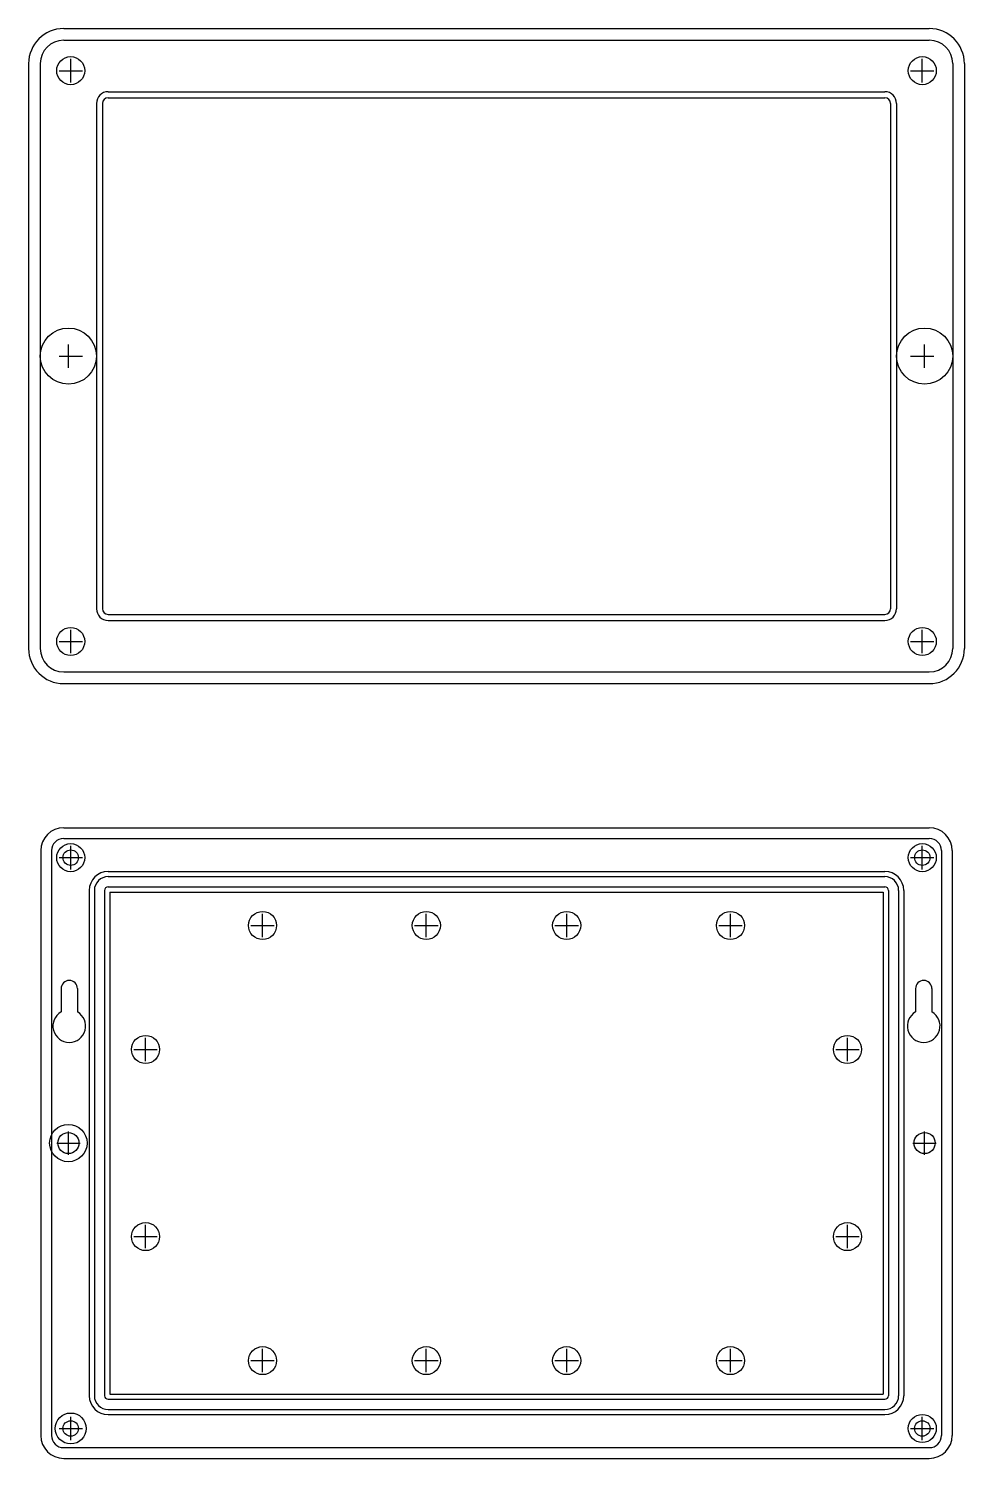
# Model space of a CAD drawing. Header units: millimetres. Extents: x 871 to 1071, y 89 to 395.
import ezdxf

# ---------------------------------------------------------------- set-up
doc = ezdxf.new("R2010")
doc.units = ezdxf.units.MM

msp = doc.modelspace()

# ---------------------------------------------------------------- linework, layer by layer
for p, q in [((878.18, 394.71), (1063.18, 394.71)), ((878.18, 392.21), (1063.18, 392.21)), ((879.68, 383.21), (879.68, 388.21)), ((1061.68, 383.21), (1061.68, 388.21)), ((870.68, 387.21), (870.68, 262.21)), ((873.18, 387.21), (873.18, 262.21)), ((877.18, 385.71), (882.18, 385.71)), ((1059.18, 385.71), (1064.18, 385.71)), ((1068.18, 387.21), (1068.18, 262.21)), ((1070.68, 387.21), (1070.68, 262.21)), ((887.68, 381.21), (1053.68, 381.21)), ((887.68, 379.91), (1053.68, 379.91)), ((885.18, 378.71), (885.18, 270.71)), ((886.48, 378.71), (886.48, 270.71)), ((1054.88, 378.71), (1054.88, 270.71)), ((1056.18, 378.71), (1056.18, 270.71)), ((879.18, 322.21), (879.18, 327.21)), ((1062.18, 322.21), (1062.18, 327.21)), ((877.18, 324.71), (882.18, 324.71)), ((1059.18, 324.71), (1064.18, 324.71)), ((887.68, 269.51), (1053.68, 269.51)), ((879.68, 261.21), (879.68, 266.21)), ((887.68, 268.21), (1053.68, 268.21)), ((1061.68, 261.21), (1061.68, 266.21)), ((877.18, 263.71), (882.18, 263.71)), ((1059.18, 263.71), (1064.18, 263.71)), ((878.18, 257.21), (1063.18, 257.21)), ((878.18, 254.71), (1063.18, 254.71)), ((878.18, 223.91), (1063.18, 223.91)), ((878.18, 221.61), (1063.18, 221.61)), ((873.28, 219.01), (873.28, 94.01)), ((875.58, 219.01), (875.58, 94.01)), ((877.18, 217.51), (882.18, 217.51)), ((879.68, 215.01), (879.68, 220.01)), ((1059.18, 217.51), (1064.18, 217.51)), ((1061.68, 215.01), (1061.68, 220.01)), ((1065.78, 219.01), (1065.78, 94.01)), ((1068.08, 219.01), (1068.08, 94.01)), ((887.68, 214.56), (1053.68, 214.56)), ((887.68, 213.46), (1053.68, 213.46)), ((887.68, 211.26), (1053.68, 211.26)), ((883.63, 210.51), (883.63, 102.51)), ((884.73, 210.51), (884.73, 102.51)), ((886.93, 210.51), (886.93, 102.51)), ((888.03, 210.16), (1053.33, 210.16)), ((888.03, 210.16), (888.03, 102.86)), ((1053.33, 210.16), (1053.33, 102.86)), ((1054.43, 210.51), (1054.43, 102.51)), ((1056.63, 210.51), (1056.63, 102.51)), ((1057.73, 210.51), (1057.73, 102.51)), ((920.68, 200.51), (920.68, 205.51)), ((955.68, 200.51), (955.68, 205.51)), ((985.68, 200.51), (985.68, 205.51)), ((1020.68, 200.51), (1020.68, 205.51)), ((918.18, 203.01), (923.18, 203.01)), ((953.18, 203.01), (958.18, 203.01)), ((983.18, 203.01), (988.18, 203.01)), ((1018.18, 203.01), (1023.18, 203.01)), ((877.63, 189.51), (877.63, 184.54)), ((881.13, 189.51), (881.13, 184.54)), ((1060.23, 189.51), (1060.23, 184.54)), ((1063.73, 189.51), (1063.73, 184.54)), ((895.68, 174.01), (895.68, 179.01)), ((1045.68, 174.01), (1045.68, 179.01)), ((893.18, 176.51), (898.18, 176.51)), ((1043.18, 176.51), (1048.18, 176.51)), ((879.18, 154.01), (879.18, 159.01)), ((1062.18, 154.01), (1062.18, 159.01)), ((876.68, 156.51), (881.68, 156.51)), ((1059.68, 156.51), (1064.68, 156.51)), ((895.68, 134.01), (895.68, 139.01)), ((1045.68, 134.01), (1045.68, 139.01)), ((893.18, 136.51), (898.18, 136.51)), ((1043.18, 136.51), (1048.18, 136.51)), ((920.68, 107.51), (920.68, 112.51)), ((955.68, 107.51), (955.68, 112.51)), ((985.68, 107.51), (985.68, 112.51)), ((1020.68, 107.51), (1020.68, 112.51)), ((918.18, 110.01), (923.18, 110.01)), ((953.18, 110.01), (958.18, 110.01)), ((983.18, 110.01), (988.18, 110.01)), ((1018.18, 110.01), (1023.18, 110.01)), ((887.68, 101.76), (1053.68, 101.76)), ((888.03, 102.86), (1053.33, 102.86)), ((879.68, 93.01), (879.68, 98.01)), ((887.68, 99.56), (1053.68, 99.56)), ((887.68, 98.46), (1053.68, 98.46)), ((1061.68, 93.01), (1061.68, 98.01)), ((877.18, 95.51), (882.18, 95.51)), ((1059.18, 95.51), (1064.18, 95.51)), ((878.18, 91.41), (1063.18, 91.41)), ((878.18, 89.11), (1063.18, 89.11))]:
    msp.add_line(p, q)
for centre, radius in [((879.68, 385.71), 3), ((1061.68, 385.71), 3), ((879.18, 324.71), 6), ((1062.18, 324.71), 6), ((879.68, 263.71), 3), ((1061.68, 263.71), 3), ((879.68, 217.51), 3), ((1061.68, 217.51), 3), ((879.68, 217.51), 1.65), ((1061.68, 217.51), 1.65), ((920.68, 203.01), 3), ((955.68, 203.01), 3), ((985.68, 203.01), 3), ((1020.68, 203.01), 3), ((895.68, 176.51), 3), ((1045.68, 176.51), 3), ((879.18, 156.51), 4), ((879.18, 156.51), 2.25), ((1062.18, 156.51), 2.25), ((895.68, 136.51), 3), ((1045.68, 136.51), 3), ((920.68, 110.01), 3), ((955.68, 110.01), 3), ((985.68, 110.01), 3), ((1020.68, 110.01), 3), ((879.68, 95.51), 3.3), ((1061.68, 95.51), 3), ((879.68, 95.51), 1.65), ((1061.68, 95.51), 1.65)]:
    msp.add_circle(centre, radius)
for centre, radius, start, end in [((878.18, 387.21), 7.5, 90, 180), ((1063.18, 387.21), 7.5, 0, 90), ((878.18, 387.21), 5, 90, 180), ((1063.18, 387.21), 5, 0, 90), ((887.68, 378.71), 2.5, 90, 180), ((887.68, 378.71), 1.2, 90, 180), ((1053.68, 378.71), 2.5, 0, 90), ((1053.68, 378.71), 1.2, 0, 90), ((887.68, 270.71), 2.5, 180, 270), ((887.68, 270.71), 1.2, 180, 270), ((1053.68, 270.71), 2.5, 270, 0), ((1053.68, 270.71), 1.2, 270, 0), ((878.18, 262.21), 7.5, 180, 270), ((878.18, 262.21), 5, 180, 270), ((1063.18, 262.21), 7.5, 270, 0), ((1063.18, 262.21), 5, 270, 0), ((878.18, 219.01), 4.9, 90, 180), ((1063.18, 219.01), 4.9, 0, 90), ((878.18, 219.01), 2.6, 90, 180), ((1063.18, 219.01), 2.6, 0, 90), ((887.68, 210.51), 4.05, 90, 180), ((1053.68, 210.51), 4.05, 0, 90), ((887.68, 210.51), 2.95, 90, 180), ((887.68, 210.51), 0.75, 90, 180), ((1053.68, 210.51), 2.95, 0, 90), ((1053.68, 210.51), 0.75, 0, 90), ((879.38, 189.51), 1.75, 0, 180), ((1061.98, 189.51), 1.75, 0, 180), ((879.38, 181.51), 3.5, 120, 60), ((1061.98, 181.51), 3.5, 120, 60), ((887.68, 102.51), 4.05, 180, 270), ((887.68, 102.51), 2.95, 180, 270), ((887.68, 102.51), 0.75, 180, 270), ((1053.68, 102.51), 2.95, 270, 0), ((1053.68, 102.51), 0.75, 270, 0), ((1053.68, 102.51), 4.05, 270, 0), ((878.18, 94.01), 4.9, 180, 270), ((878.18, 94.01), 2.6, 180, 270), ((1063.18, 94.01), 4.9, 270, 0), ((1063.18, 94.01), 2.6, 270, 0)]:
    msp.add_arc(centre, radius, start, end)

doc.saveas('drawing.dxf')
